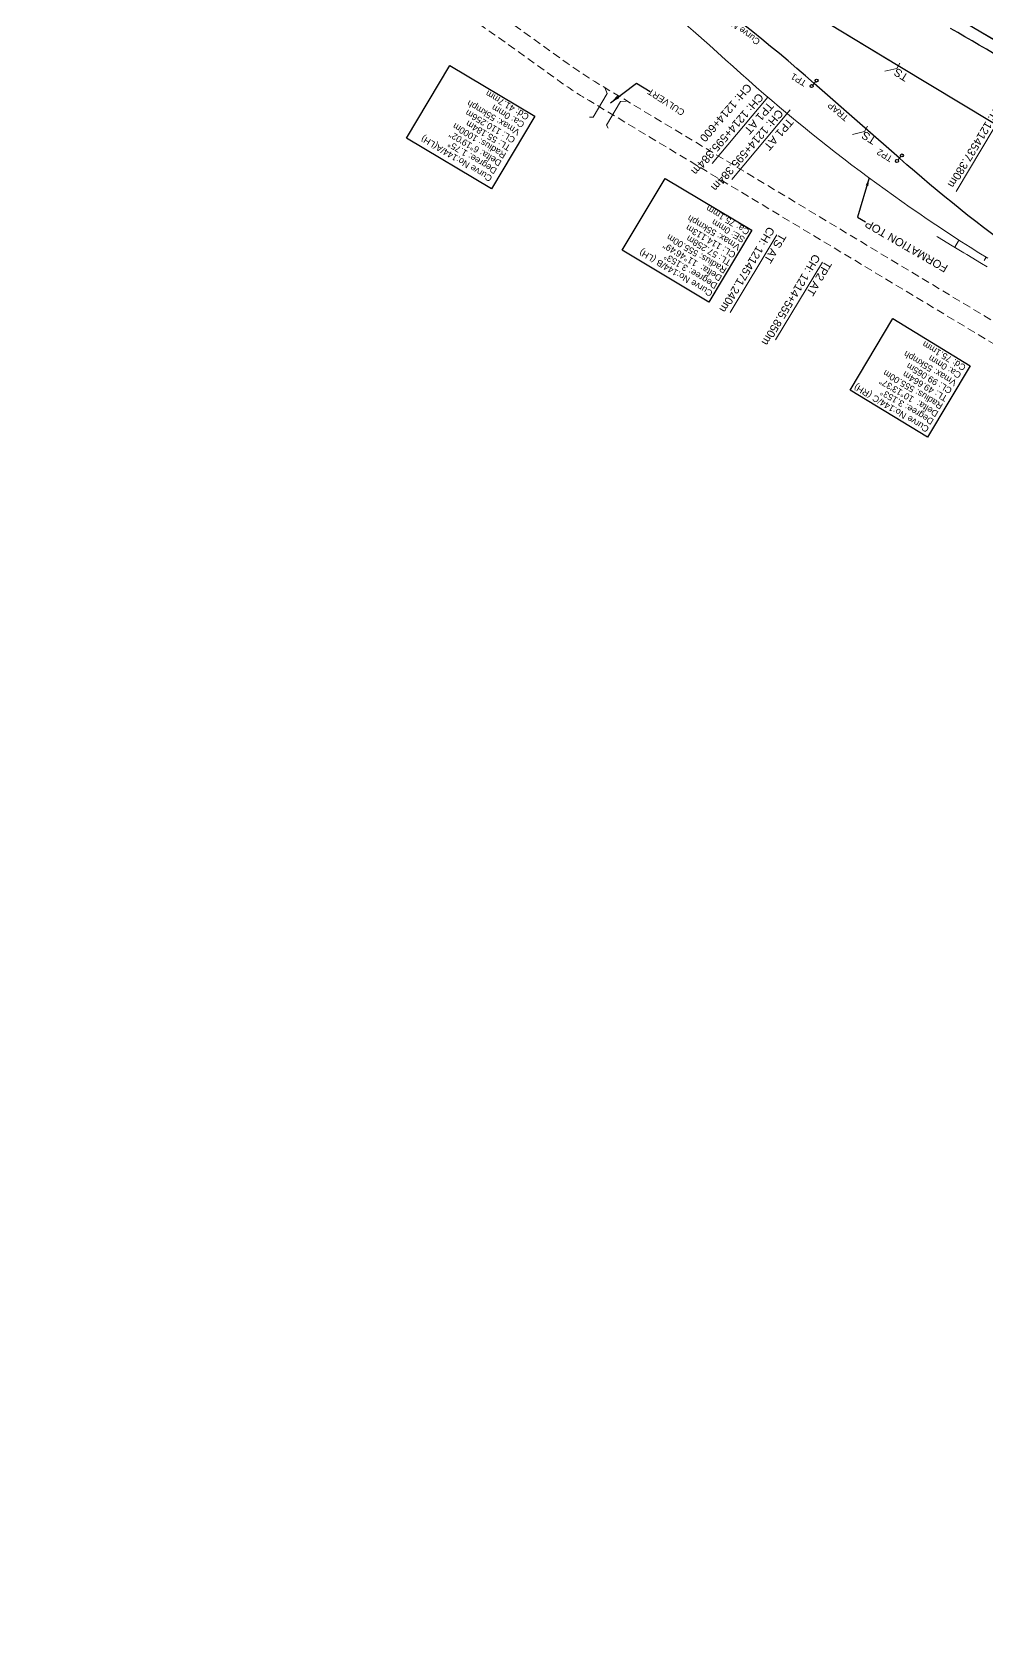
# Model space of a CAD drawing. Header units: metres. Extents: x 618805 to 628804, y 3390925 to 3396999.
# Drawn here: x 624987 to 625285, y 3392675 to 3393177 of the extents above; entities that cross this region are included whole.
import ezdxf
from ezdxf.enums import TextEntityAlignment as Align

# ---------------------------------------------------------------- set-up
doc = ezdxf.new("R2010")
doc.units = ezdxf.units.M
doc.header["$MEASUREMENT"] = 0
doc.linetypes.add('DASHED', pattern=[0.75, 0.5, -0.25])
for name, color, linetype, lineweight in [('A-HATCH 1', 8, 'Continuous', 5), ('C-ALIG-LABL-DG', 1, 'Continuous', 25), ('C-ALIG-LABL-DG-MARK', 1, 'Continuous', 25), ("NEW MANDI GOBINDPUR CROSSING STN. SRJ's", 10, 'Continuous', 0), ('NEW MANDI GOBINDPUR LOOP LINES', 1, 'Continuous', 0), ('Proposed Curve_Details', 10, 'Continuous', 0), ('PROPOSED DFCC TOE LINE', 239, 'Continuous', 0), ('PROPOSED DFCC TOE SLOPES', 239, 'Continuous', 0), ('PROPOSED DFCC TRACK', 1, 'Continuous', 0), ('PROPOSED FORMATION LINE - PLAN', 187, 'Continuous', 0), ('Proposed TPTC Chainages', 10, 'Continuous', 0)]:
    doc.layers.add(name, color=color, linetype=linetype, lineweight=lineweight)
doc.layers.add('PROPOSED Building Station', color=10, linetype='Continuous')
doc.layers.add('PROPOSED ROADS', color=10, linetype='DASHED')
doc.styles.add('ARIAL', font='arial.ttf')
doc.styles.get("Standard").update_dxf_attribs({"font": 'arial.ttf'})
doc.styles.add('Style-Arial', font='arial.ttf')
doc.dimstyles.new('ISO-25', dxfattribs={"dimtxt": 2.5, "dimasz": 2.5, "dimexe": 1.25, "dimexo": 0.625, "dimtad": 1, "dimtxsty": 'Standard', "dimcen": 2.5, "dimadec": 0, "dimazin": 0, "dimtfac": 1, "dimtmove": 0, "dimatfit": 3, "dimfxl": 1, "dimarcsym": 0})
doc.dimstyles.get("Standard").update_dxf_attribs({"dimtxt": 2.5, "dimasz": 2.5, "dimexe": 0.18, "dimexo": 0.0625, "dimgap": 0.09, "dimtad": 0, "dimtih": 1, "dimtoh": 1, "dimdec": 3, "dimzin": 0, "dimdsep": 46, "dimtxsty": 'Standard', "dimcen": 0.09, "dimadec": 0, "dimazin": 0, "dimtfac": 1, "dimtdec": 3, "dimtofl": 0, "dimtmove": 0, "dimatfit": 3, "dimfxl": 1, "dimtolj": 1, "dimtzin": 0, "dimarcsym": 0})

# ---------------------------------------------------------------- blocks, each defined once
blk = doc.blocks.new('Marker-2')
blk.add_lwpolyline([(0, 1.5), (0, -1.5)])
for centre in [(0, 2.5), (0, -2.5)]:
    blk.add_circle(centre, 1)

msp = doc.modelspace()

# ---------------------------------------------------------------- linework, layer by layer
at = {"layer": 'A-HATCH 1', "color": 1, "lineweight": 25, "ltscale": 2}
for points in [[(625130.081, 3393128.2013), (625103.5752, 3393144.0499), (625117.1245, 3393166.7103), (625143.6303, 3393150.8617)], [(625197.9768, 3393092.8398), (625170.958, 3393108.9951), (625184.3607, 3393131.4102), (625211.3795, 3393115.2549)], [(625266.2433, 3393050.5935), (625242.1066, 3393065.3221), (625255.4827, 3393087.6928), (625279.6194, 3393072.9642)]]:
    msp.add_lwpolyline(points, close=True, dxfattribs=at)
at = {"layer": "NEW MANDI GOBINDPUR CROSSING STN. SRJ's", "linetype": 'Continuous', "lineweight": 13, "flags": 128}
for points in [[(625216.373, 3393156.8523), (625199.0077, 3393136.1034)], [(625223.4154, 3393152.852), (625205.1758, 3393131.0585)], [(625290.9123, 3393153.73), (625275.2645, 3393127.4103)], [(625219.2322, 3393113.8572), (625204.6267, 3393089.5988)], [(625233.4541, 3393105.3173), (625218.8487, 3393081.0589)]]:
    msp.add_lwpolyline(points, dxfattribs=at)
at = {"layer": 'NEW MANDI GOBINDPUR LOOP LINES', "color": 1, "linetype": 'Continuous', "lineweight": 25}
for points in [[(625254.5641, 3393168.1667), (625235.7714, 3393179.4791, 0.02757087), (625138.3694, 3393231.0235)], [(625257.127, 3393166.624), (625235.7714, 3393179.4791, 0.02757087), (625138.3694, 3393231.0235)], [(625230.8693, 3393161.1392, 0.05144759), (625137.9965, 3393227.0984)], [(625337.3853, 3393079.3838, -0.04465333), (625257.5089, 3393137.7579)]]:
    msp.add_lwpolyline(points, format="xyb", dxfattribs=at)
at = {"layer": 'NEW MANDI GOBINDPUR LOOP LINES', "linetype": 'Continuous', "lineweight": 0, "flags": 128}
for points in [[(625257.6041, 3393167.4187), (625256.6499, 3393165.8293), (625252.9533, 3393164.9063)], [(625247.5351, 3393147.7252), (625246.5809, 3393146.1358), (625242.8843, 3393145.2128)]]:
    msp.add_lwpolyline(points, dxfattribs=at)
at = {"layer": 'NEW MANDI GOBINDPUR LOOP LINES', "color": 1, "linetype": 'Continuous', "lineweight": 25, "flags": 128}
msp.add_lwpolyline([(626082.9785, 3392675.0158, 0.00063884), (626075.1776, 3392679.3904), (626002.9154, 3392719.7918, -0.00801442), (625905.8772, 3392776.1055), (625403.3945, 3393078.5776), (625257.127, 3393166.624)], format="xyb", dxfattribs=at)
msp.add_lwpolyline([(626082.9785, 3392675.0158, 0.00063884), (626075.1776, 3392679.3904), (626002.9154, 3392719.7918, -0.00801442), (625905.8772, 3392776.1055), (625403.3945, 3393078.5776), (625257.127, 3393166.624)], format="xyb", dxfattribs=at)
msp.add_lwpolyline([(626082.9785, 3392675.0158, 0.00063884), (626075.1776, 3392679.3904), (626002.9154, 3392719.7918, -0.00801442), (625905.8772, 3392776.1055), (625403.3945, 3393078.5776), (625257.127, 3393166.624)], format="xyb", dxfattribs=at)
msp.add_lwpolyline([(626082.9785, 3392675.0158, 0.00063884), (626075.1776, 3392679.3904), (626002.9154, 3392719.7918, -0.00801442), (625905.8772, 3392776.1055), (625403.3945, 3393078.5776), (625257.127, 3393166.624)], format="xyb", dxfattribs=at)
at = {"layer": 'NEW MANDI GOBINDPUR LOOP LINES', "color": 1, "linetype": 'Continuous', "lineweight": 25}
msp.add_lwpolyline([(625257.5089, 3393137.7579), (625245.9456, 3393147.9069), (625230.8693, 3393161.1392)], dxfattribs=at)
at = {"layer": 'PROPOSED DFCC TOE LINE', "lineweight": 0, "flags": 128}
msp.add_lwpolyline([(625284.8836, 3393103.8545), (625283.1036, 3393104.9265), (625278.5366, 3393107.6775), (625277.6116, 3393108.2335), (625273.9726, 3393110.4285), (625269.4136, 3393113.1805), (625269.2377, 3393113.2864)], dxfattribs=at)
at = {"layer": 'PROPOSED DFCC TOE SLOPES', "linetype": 'Continuous', "lineweight": 0, "flags": 128}
for points in [[(625275.9989, 3393111.9555), (625274.7871, 3393109.9371)], [(625284.5649, 3393106.8029), (625283.9562, 3393105.7913)]]:
    msp.add_lwpolyline(points, dxfattribs=at)
at = {"layer": 'PROPOSED DFCC TRACK', "color": 12, "linetype": 'Continuous', "lineweight": 30, "flags": 128}
msp.add_lwpolyline([(625313.4532, 3393154.6032), (625311.2421, 3393155.934), (625309.031, 3393157.2646), (625306.8195, 3393158.5947), (625304.6075, 3393159.924), (625302.395, 3393161.2522), (625300.1816, 3393162.5791), (625297.9673, 3393163.9044), (625295.7518, 3393165.2279), (625293.5351, 3393166.5493), (625291.317, 3393167.8683), (625289.0974, 3393169.1847), (625286.876, 3393170.4981), (625284.6527, 3393171.8084), (625282.4275, 3393173.1153), (625280.2, 3393174.4184), (625277.9702, 3393175.7176), (625275.738, 3393177.0125), (625273.5031, 3393178.3029)], dxfattribs=at)
at = {"layer": 'PROPOSED DFCC TRACK', "linetype": 'Continuous', "lineweight": 0, "flags": 128}
for points in [[(625160.7591, 3393150.6271), (625161.8345, 3393150.6271), (625166.2452, 3393157.9544), (625165.5806, 3393159.5211)], [(625172.1378, 3393155.5739), (625170.4423, 3393155.428), (625166.0315, 3393148.1006), (625166.5348, 3393147.1504)]]:
    msp.add_lwpolyline(points, dxfattribs=at)
at = {"layer": 'PROPOSED DFCC TRACK', "color": 1, "linetype": 'Continuous', "lineweight": 20, "flags": 128}
for points in [[(625160.7591, 3393150.6271), (625161.8345, 3393150.6271), (625166.2452, 3393157.9544), (625165.5806, 3393159.5211)], [(625172.1378, 3393155.5739), (625170.4423, 3393155.428), (625166.0315, 3393148.1006), (625166.5348, 3393147.1504)]]:
    msp.add_lwpolyline(points, dxfattribs=at)
at = {"layer": 'PROPOSED FORMATION LINE - PLAN', "lineweight": 0, "flags": 128}
for points in [[(625285.0847, 3393106.4975, -0.04606856), (625203.172, 3393168.536, 0.09791494), (625020.3253, 3393279.4032)], [(625315.1437, 3393157.9626), (625315.0595, 3393158.0132), (625310.4896, 3393160.7635), (625305.9154, 3393163.5133), (625301.3375, 3393166.2589), (625296.7537, 3393168.9985), (625292.1628, 3393171.7297), (625287.5632, 3393174.4501), (625282.9537, 3393177.1574), (625278.3329, 3393179.8492), (625273.6994, 3393182.523), (625269.0521, 3393185.1765), (625264.3897, 3393187.8072), (625259.7109, 3393190.4126), (625255.0146, 3393192.9902), (625250.2997, 3393195.5377), (625245.5715, 3393198.0489, 0.01454162), (625208.8172, 3393216.0506, 0.01422085)], [(625315.1695, 3393158.0055), (625315.0853, 3393158.056), (625310.5154, 3393160.8064), (625305.9411, 3393163.5562), (625301.3632, 3393166.3018), (625296.7794, 3393169.0414), (625292.1883, 3393171.7727), (625287.5886, 3393174.4932), (625282.9789, 3393177.2006), (625278.3579, 3393179.8924), (625273.7243, 3393182.5664), (625269.0768, 3393185.22), (625264.4141, 3393187.8508), (625259.7351, 3393190.4563), (625255.0385, 3393193.0341), (625250.3233, 3393195.5817), (625245.5949, 3393198.0931, 0.01454725), (625208.8235, 3393216.1026, 0.01382215)]]:
    msp.add_lwpolyline(points, format="xyb", dxfattribs=at)
at = {"layer": 'PROPOSED ROADS', "color": 1, "linetype": 'DASHED', "lineweight": 13, "ltscale": 5, "flags": 128}
for points in [[(625327.7984, 3393062.2026), (625163.6634, 3393160.9073, -0.02021939), (625153.7348, 3393167.4385), (625135.6323, 3393180.4247, 0.02083183), (625121.4951, 3393189.6996), (625091.7314, 3393207.4993, 0.01788486), (625079.0132, 3393214.5003), (625057.8399, 3393225.1876, -0.01887974), (625044.8257, 3393232.3853), (624872.0494, 3393336.6466), (624824.7006, 3393364.6289), (624803.139, 3393377.3994), (624733.5404, 3393416.8778), (624689.2406, 3393443.0499, 0.03424961), (624676.6437, 3393449.372), (624664.8088, 3393454.3295, -0.03097295), (624588.592, 3393491.9586), (624522.3117, 3393529.9549), (624464.1113, 3393564.0571, 0.01358577), (624444.9256, 3393574.6095), (624338.5628, 3393634.1102)], [(625583.1202, 3392901.6604), (625160.5713, 3393155.7654, -0.02021939), (625150.2375, 3393162.5632), (625132.1349, 3393175.5494, 0.02083183), (625118.4156, 3393184.5502), (625088.6519, 3393202.3499, 0.01788486), (625076.3096, 3393209.144), (625055.1363, 3393219.8312, -0.01887974), (625041.7257, 3393227.2481), (624868.973, 3393331.4952), (624821.6454, 3393359.465), (624800.1298, 3393372.2082), (624730.5341, 3393411.6851), (624686.1886, 3393437.8841, 0.03424961), (624674.3256, 3393443.8379), (624662.4907, 3393448.7954, -0.03097295), (624585.608, 3393486.7533), (624519.303, 3393524.7637), (624461.078, 3393558.8804, 0.01358577), (624442.1779, 3393569.2756), (624335.6237, 3393628.8794)]]:
    msp.add_lwpolyline(points, format="xyb", dxfattribs=at)

# ---------------------------------------------------------------- block references
at = {"layer": 'C-ALIG-LABL-DG-MARK', "color": 1, "linetype": 'Continuous', "lineweight": 25, "xscale": 0.4642857142857238, "yscale": 0.4642857142857238, "zscale": 0.4642857142857238}
for p, rotation in [((625230.8693, 3393161.1392), 138.7269522955772), ((625257.5089, 3393137.7579), 138.7269522955908)]:
    msp.add_blockref('Marker-2', p, dxfattribs=dict(at, rotation=rotation))

# ---------------------------------------------------------------- texts
at = {"layer": 'C-ALIG-LABL-DG', "color": 1, "style": 'ARIAL'}
msp.add_text('CH: 1214+600', height=2.5, rotation=229.129097, dxfattribs=at).set_placement((625209.7658, 3393161.3178))
at = {"layer": 'C-ALIG-LABL-DG', "color": 1, "char_height": 2.5, "width": 47.115422, "attachment_point": 1, "rotation": 229.129097, "style": 'ARIAL'}
for insert in [(625218.4753, 3393153.9311), (625224.6434, 3393148.8862)]:
    msp.add_mtext('TP1 AT \\PCH: 1214+595.384m', dxfattribs=dict(at, insert=insert))
at = {"layer": "NEW MANDI GOBINDPUR CROSSING STN. SRJ's", "linetype": 'Continuous', "lineweight": 13, "char_height": 2.5, "attachment_point": 4, "rotation": 148, "line_spacing_factor": 0.60036, "style": 'Style-Arial'}
for insert in [(625259.9146, 3393162.6401), (625249.8456, 3393142.9466)]:
    msp.add_mtext('TS', dxfattribs=dict(at, insert=insert))
at = {"layer": "NEW MANDI GOBINDPUR CROSSING STN. SRJ's", "linetype": 'Continuous', "lineweight": 13, "char_height": 2.5, "attachment_point": 4, "line_spacing_factor": 0.648, "style": 'Style-Arial'}
for s, insert, width, rotation in [('\\pxsm1;DE AT \\PCH: 1214537.380m ', (625290.9123, 3393153.73), 43.050139, 238.948829), ('\\pxsm1;TS AT \\PCH: 1214571.240m ', (625219.4045, 3393114.9107), 48.578282, 239.458052), ('\\pxsm1;TP2 AT \\PCH: 1214+555.850m', (625233.6265, 3393106.3707), 48.578282, 239.458052)]:
    msp.add_mtext(s, dxfattribs=dict(at, insert=insert, width=width, rotation=rotation))
at = {"layer": 'PROPOSED Building Station', "color": 1, "insert": (625179.2016, 3393158.8324), "char_height": 2, "attachment_point": 6, "rotation": 147}
msp.add_mtext(' CULVERT ', dxfattribs=at)
at = {"layer": 'Proposed Curve_Details', "color": 1, "lineweight": 9, "style": 'Style-Arial'}
msp.add_text('Curve No:144B', height=2, rotation=142.970163, dxfattribs=at).set_placement((625214.2318, 3393174.5402))
at = {"layer": 'Proposed Curve_Details', "color": 1, "lineweight": 0, "char_height": 2, "attachment_point": 7, "rotation": 149.123596, "line_spacing_factor": 0.84, "style": 'Style-Arial'}
for s, insert in [('Curve No:144/A(LH)\\PDegree: 1.75%%D\\PDelta: 6%%D19\'02"\\PRadius: 1000m\\PTL: 55.184m\\PCL: 110.256m\\PVmax: 55kmph\\PCa: 0mm\\PCd: 41.7mm', (625142.0972, 3393151.2534)), ('Curve No:144/B (LH)\\PDegree: 3.153°\\PDelta:  11°46\'49"\\PRadius: 555.00m\\PTL: 57.258m\\PCL: 114.113m\\PVmax: 55kmph\\PSE: 0mm\\PCa: 75.1mm', (625210.9395, 3393115.3668)), ('Curve No:144/C (RH)\\PDegree: 3.153°\\PDelta:  10°13\'37"\\PRadius: 555.00m\\PTL: 49.664m\\PCL: 99.065m\\PVmax: 55kmph\\PCa: 0mm\\PCd: 75.1mm', (625278.5028, 3393072.9619))]:
    msp.add_mtext(s, dxfattribs=dict(at, insert=insert))
at = {"layer": 'PROPOSED DFCC TRACK', "color": 1, "linetype": 'Continuous', "lineweight": 13, "style": 'Style-Arial'}
msp.add_text('TRAP ', height=2, rotation=139.715879, dxfattribs=at).set_placement((625241.8275, 3393150.6478))
at = {"layer": 'PROPOSED FORMATION LINE - PLAN', "lineweight": 0}
msp.add_text('FORMATION TOP', height=2.5, rotation=150, dxfattribs=at).set_placement((625247.6947, 3393118.6623), align=Align.RIGHT)
at = {"layer": 'Proposed TPTC Chainages', "color": 1, "lineweight": 0, "char_height": 2, "attachment_point": 4, "rotation": 148.547178, "line_spacing_factor": 0.6, "style": 'ARIAL'}
for s, insert in [('\\pxsm1;TP1', (625228.2195, 3393160.9088)), ('\\pxsm1;TP2', (625255.0995, 3393137.2976))]:
    msp.add_mtext(s, dxfattribs=dict(at, insert=insert))

# ---------------------------------------------------------------- leaders
at = {"layer": 'PROPOSED Building Station', "color": 1, "lineweight": 13}
msp.add_leader([(625167.2834, 3393155.0993), (625175.3904, 3393161.1946), (625179.6289, 3393158.6432)], dimstyle='Standard', override={"dimasz": 3, "dimgap": 0.09, "dimtad": 0}, dxfattribs=at)
at = {"layer": 'PROPOSED FORMATION LINE - PLAN', "lineweight": 0}
msp.add_leader([(625248.1078, 3393131.5849), (625244.4382, 3393119.3076), (625246.869, 3393117.8606)], dimstyle='ISO-25', override={"dimtxt": 3, "dimasz": 2.5, "dimgap": 0.625, "dimtad": 0, "dimdec": 3, "dimzin": 2, "dimtdec": 3}, dxfattribs=at)

doc.saveas('drawing.dxf')
